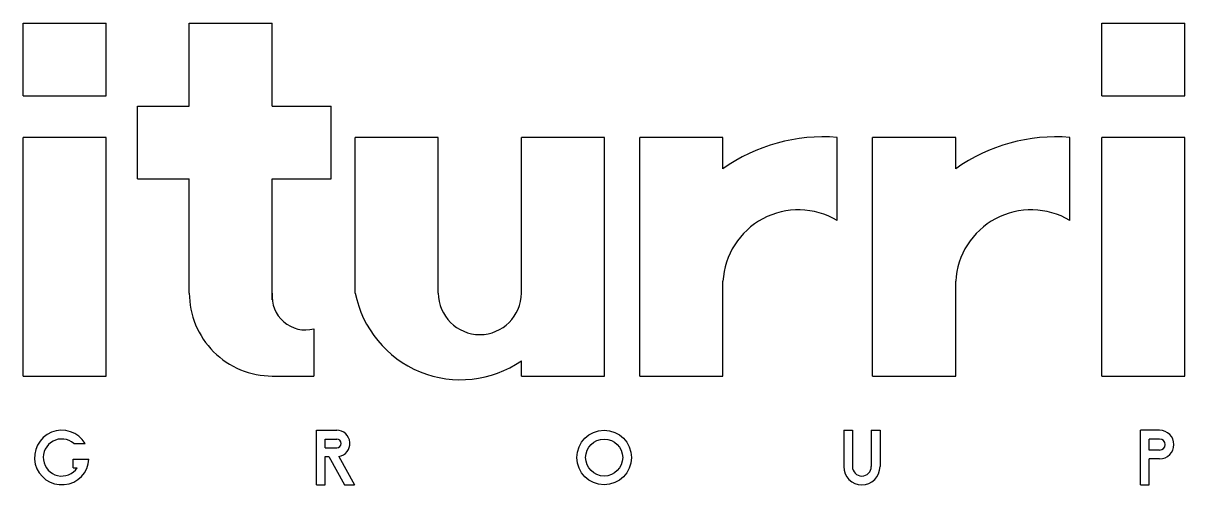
# Model space of a CAD drawing. Extents: x 0 to 28260, y 0 to 8126.
# Drawn here: x 25517 to 28260, y 7037 to 8126 of the extents above; entities that cross this region are included whole.
import ezdxf

# ---------------------------------------------------------------- set-up
doc = ezdxf.new("R2010")
doc.units = 0
doc.layers.add('SLD-0', color=179, linetype='CONTINUOUS')

msp = doc.modelspace()

# ---------------------------------------------------------------- linework, layer by layer
at = {"layer": 'SLD-0', "ltscale": 10}
for p, q in [((25517.4986, 8126.223331), (25713.502531, 8126.223331)), ((25517.4986, 7954.719891), (25517.4986, 8126.223331)), ((25713.502531, 7954.719891), (25713.502531, 8126.223331)), ((25909.506463, 7930.219399), (25909.506463, 8126.223331)), ((25909.506463, 8126.223331), (26105.510395, 8126.223331)), ((26105.510395, 7930.219399), (26105.510395, 8126.223331)), ((28063.841922, 8126.223331), (28259.845853, 8126.223331)), ((28063.841922, 7954.719891), (28063.841922, 8126.223331)), ((28259.845853, 7954.719891), (28259.845853, 8126.223331)), ((25517.4986, 7954.719891), (25713.502531, 7954.719891)), ((28063.841922, 7954.719891), (28259.845853, 7954.719891)), ((25787.004006, 7930.219399), (25909.506463, 7930.219399)), ((25787.004006, 7758.715959), (25787.004006, 7930.219399)), ((26105.510395, 7930.219399), (26244.675092, 7930.219399)), ((26244.675092, 7758.715959), (26244.675092, 7930.219399)), ((25517.4986, 7293.206621), (25517.4986, 7856.717925)), ((25713.502531, 7856.717925), (25517.4986, 7856.717925)), ((25713.502531, 7293.206621), (25713.502531, 7856.717925)), ((26301.514326, 7489.210553), (26301.514326, 7856.717925)), ((26497.518258, 7856.717925), (26301.514326, 7856.717925)), ((26497.518258, 7489.210553), (26497.518258, 7856.717925)), ((26889.526121, 7856.717925), (26693.52219, 7856.717925)), ((26693.52219, 7489.210553), (26693.52219, 7856.717925)), ((26889.526121, 7293.206621), (26889.526121, 7856.717925)), ((26973.483164, 7293.206621), (26973.483164, 7856.717925)), ((27169.487095, 7856.717925), (26973.483164, 7856.717925)), ((27169.487095, 7782.285763), (27169.487095, 7856.717925)), ((27438.992501, 7660.713993), (27438.992501, 7856.717925)), ((27522.949544, 7293.206621), (27522.949544, 7856.717925)), ((27718.953476, 7856.717925), (27522.949544, 7856.717925)), ((27718.953476, 7782.285763), (27718.953476, 7856.717925)), ((27988.458882, 7660.713993), (27988.458882, 7856.717925)), ((28063.841922, 7293.206621), (28063.841922, 7856.717925)), ((28259.845853, 7856.717925), (28063.841922, 7856.717925)), ((28259.845853, 7293.206621), (28259.845853, 7856.717925)), ((25787.004006, 7758.715959), (25909.506463, 7758.715959)), ((25909.506463, 7489.210553), (25909.506463, 7758.715959)), ((26105.510395, 7758.715959), (26244.675092, 7758.715959)), ((26105.510395, 7473.194908), (26105.510395, 7758.715959)), ((27169.487095, 7293.206621), (27169.487095, 7516.903458)), ((27718.953476, 7293.206621), (27718.953476, 7516.903458)), ((26693.52219, 7293.206621), (26693.52219, 7329.093525)), ((26210.135318, 7036.545709), (26210.135318, 7165.187625)), ((26210.135318, 7165.187625), (26257.673169, 7165.187625)), ((27454.546639, 7165.187625), (27454.546639, 7079.426348)), ((27454.546639, 7165.187625), (27475.129345, 7165.187625)), ((27475.129345, 7165.187625), (27475.129345, 7079.426348)), ((27519.72521, 7165.187625), (27519.72521, 7079.426348)), ((27519.72521, 7165.187625), (27540.307916, 7165.187625)), ((27540.307916, 7165.187625), (27540.307916, 7079.426348)), ((28200.532096, 7165.187625), (28155.231556, 7165.187625)), ((28155.231556, 7036.545709), (28155.231556, 7165.187625)), ((28155.231556, 7036.545709), (28155.231556, 7165.187625)), ((25637.237672, 7133.867067), (25663.742265, 7133.867067)), ((26230.718024, 7123.620225), (26230.718024, 7144.604918)), ((26230.718024, 7144.604918), (26257.673169, 7144.604918)), ((28175.814263, 7118.40832), (28175.814263, 7144.604918)), ((28200.532096, 7144.604918), (28175.814263, 7144.604918)), ((26230.718024, 7123.620225), (26257.673169, 7123.620225)), ((26230.718024, 7103.037518), (26238.836441, 7103.037518)), ((26230.718024, 7036.545709), (26230.718024, 7103.037518)), ((26238.836441, 7103.037518), (26276.191522, 7036.545709)), ((26262.254157, 7103.37703), (26299.799976, 7036.545709)), ((28200.532096, 7118.40832), (28175.814263, 7118.40832)), ((25635.307879, 7097.204909), (25672.74877, 7097.204909)), ((25635.307879, 7076.622202), (25635.307879, 7097.204909)), ((25635.307879, 7076.622202), (25644.935982, 7076.622202)), ((28200.532096, 7097.825613), (28175.814263, 7097.825613)), ((28175.814263, 7036.545709), (28175.814263, 7097.825613)), ((26210.135318, 7036.545709), (26230.718024, 7036.545709)), ((26276.191522, 7036.545709), (26299.799976, 7036.545709)), ((28155.231556, 7036.545709), (28175.814263, 7036.545709))]:
    msp.add_line(p, q, dxfattribs=at)
at = {"layer": 'SLD-0', "linetype": 'Continuous', "ltscale": 10}
for p, q in [((26203.512361, 7404.526488), (26203.512361, 7293.206621)), ((25517.4986, 7293.206621), (25713.502531, 7293.206621)), ((26105.510395, 7293.206621), (26203.512361, 7293.206621)), ((26693.52219, 7293.206621), (26889.526121, 7293.206621)), ((26973.483164, 7293.206621), (27169.487095, 7293.206621)), ((27522.949544, 7293.206621), (27718.953476, 7293.206621)), ((28063.841922, 7293.206621), (28259.845853, 7293.206621))]:
    msp.add_line(p, q, dxfattribs=at)
at = {"layer": 'SLD-0', "ltscale": 10}
for radius in [64.320958, 43.738251]:
    msp.add_circle((26889.033103, 7100.866667), radius, dxfattribs=at)
at = {"layer": 'SLD-0', "linetype": 'Continuous', "ltscale": 10}
for centre, radius, start, end in [((27406.269078, 7450.072265), 407.960188, 85.399231316, 125.479007214), ((27955.735458, 7450.072265), 407.960188, 85.399231316, 125.479007214), ((27347.898435, 7506.991086), 178.686489, 59.349605051, 176.819967644), ((27897.364815, 7506.991086), 178.686489, 59.349605051, 176.819967644)]:
    msp.add_arc(centre, radius, start, end, dxfattribs=at)
at = {"layer": 'SLD-0', "ltscale": 10}
for centre, radius, start, end in [((26105.510395, 7489.210553), 196.003932, 179.999999999, 270), ((26184.179767, 7481.202731), 79.075884, 174.187832721, 284.151196043), ((26550.090215, 7537.861776), 253.292151, 191.073934338, 304.490591546), ((26595.520224, 7489.210553), 98.001966, 180, 0), ((25608.532128, 7100.866667), 64.320958, 30.867755494, 356.736416974), ((26257.673169, 7134.112572), 31.075054, 278.477260601, 90), ((28200.532096, 7131.506619), 33.681006, 270, 90), ((25608.532128, 7100.866667), 43.738251, 48.981478596, 326.336931884), ((26257.673169, 7134.112572), 10.492347, 270, 90), ((28200.532096, 7131.506619), 13.098299, 270, 90), ((27497.427278, 7079.426348), 42.880639, 180, 0), ((27497.427278, 7079.426348), 22.297932, 180, 0)]:
    msp.add_arc(centre, radius, start, end, dxfattribs=at)

doc.saveas('drawing.dxf')
